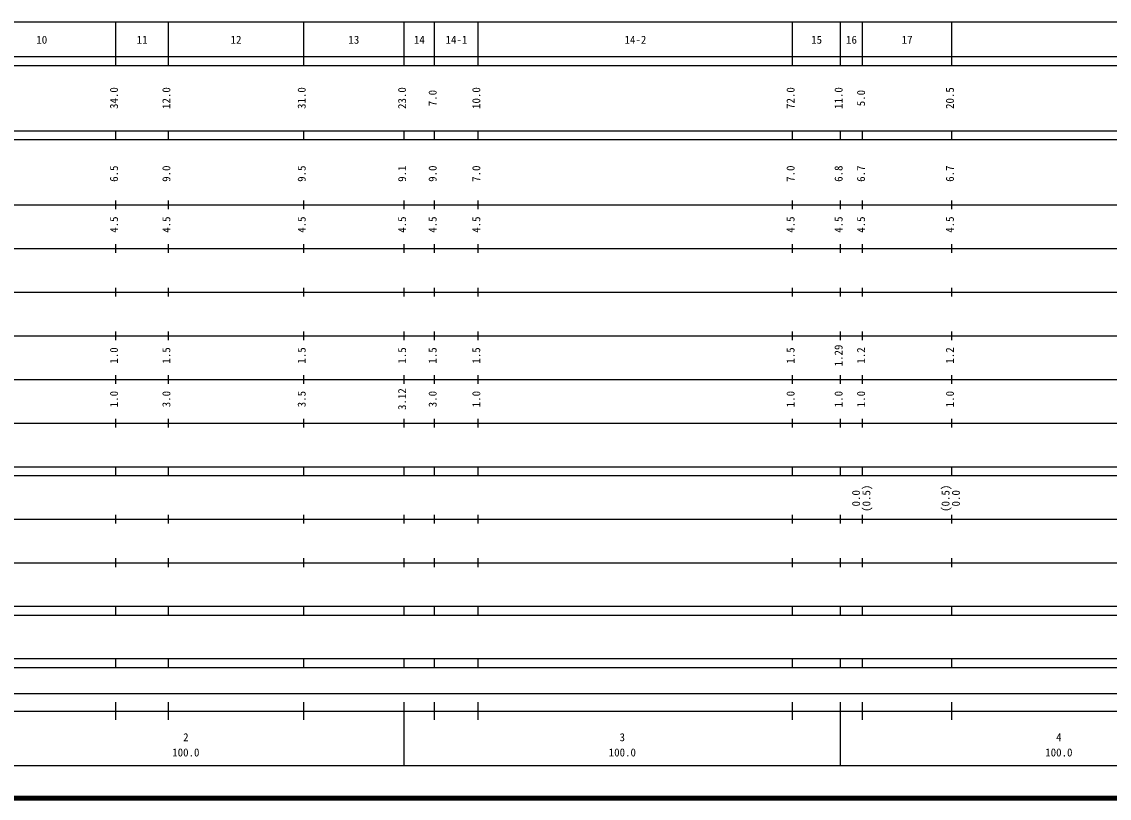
# Model space of a CAD drawing. Units: millimetres on the paper, enlarged 1000 times. Extents: x 40000 to 680000, y 20000 to 380000.
# Drawn here: x 180414 to 429547, y 20000 to 198000 of the extents above; entities that cross this region are included whole.
import ezdxf
from ezdxf.enums import TextEntityAlignment as Align

# ---------------------------------------------------------------- set-up
doc = ezdxf.new("R2010")
doc.units = ezdxf.units.MM
doc.header["$LTSCALE"] = 1000
doc.layers.add('M-TTL', color=2, linetype='Continuous', lineweight=140)
doc.layers.add('M-TTL-BAND', color=7, linetype='Continuous', lineweight=25)
doc.styles.add('ＭＳ ゴシック', font='')
doc.styles.get('ＭＳ ゴシック').set_extended_font_data('MS Gothic')

msp = doc.modelspace()

# ---------------------------------------------------------------- linework, layer by layer
at = {"layer": 'M-TTL'}
msp.add_line((40000, 20000), (680000, 20000), dxfattribs=at)
at = {"layer": 'M-TTL-BAND'}
for p, q in [((68000, 198000), (579000, 198000)), ((202000, 188000), (202000, 198000)), ((214000, 188000), (214000, 198000)), ((245000, 188000), (245000, 198000)), ((268000, 188000), (268000, 198000)), ((275000, 188000), (275000, 198000)), ((285000, 188000), (285000, 198000)), ((357000, 188000), (357000, 198000)), ((368000, 188000), (368000, 198000)), ((373000, 188000), (373000, 198000)), ((393500, 188000), (393500, 198000)), ((40000, 190000), (579000, 190000)), ((40000, 188000), (579000, 188000)), ((40000, 173000), (579000, 173000)), ((202000, 171000), (202000, 173000)), ((214000, 171000), (214000, 173000)), ((245000, 171000), (245000, 173000)), ((268000, 171000), (268000, 173000)), ((275000, 171000), (275000, 173000)), ((285000, 171000), (285000, 173000)), ((357000, 171000), (357000, 173000)), ((368000, 171000), (368000, 173000)), ((373000, 171000), (373000, 173000)), ((393500, 171000), (393500, 173000)), ((40000, 171000), (579000, 171000)), ((202000, 155000), (202000, 157000)), ((214000, 155000), (214000, 157000)), ((245000, 155000), (245000, 157000)), ((268000, 155000), (268000, 157000)), ((275000, 155000), (275000, 157000)), ((285000, 155000), (285000, 157000)), ((357000, 155000), (357000, 157000)), ((368000, 155000), (368000, 157000)), ((373000, 155000), (373000, 157000)), ((393500, 155000), (393500, 157000)), ((40000, 156000), (579000, 156000)), ((202000, 145000), (202000, 147000)), ((214000, 145000), (214000, 147000)), ((245000, 145000), (245000, 147000)), ((268000, 145000), (268000, 147000)), ((275000, 145000), (275000, 147000)), ((285000, 145000), (285000, 147000)), ((357000, 145000), (357000, 147000)), ((368000, 145000), (368000, 147000)), ((373000, 145000), (373000, 147000)), ((393500, 145000), (393500, 147000)), ((46000, 146000), (579000, 146000)), ((52000, 136000), (579000, 136000)), ((202000, 135000), (202000, 137000)), ((214000, 135000), (214000, 137000)), ((245000, 135000), (245000, 137000)), ((268000, 135000), (268000, 137000)), ((275000, 135000), (275000, 137000)), ((285000, 135000), (285000, 137000)), ((357000, 135000), (357000, 137000)), ((368000, 135000), (368000, 137000)), ((373000, 135000), (373000, 137000)), ((393500, 135000), (393500, 137000)), ((46000, 126000), (579000, 126000)), ((202000, 125000), (202000, 127000)), ((214000, 125000), (214000, 127000)), ((245000, 125000), (245000, 127000)), ((268000, 125000), (268000, 127000)), ((275000, 125000), (275000, 127000)), ((285000, 125000), (285000, 127000)), ((357000, 125000), (357000, 127000)), ((368000, 125000), (368000, 127000)), ((373000, 125000), (373000, 127000)), ((393500, 125000), (393500, 127000)), ((52000, 116000), (579000, 116000)), ((202000, 115000), (202000, 117000)), ((214000, 115000), (214000, 117000)), ((245000, 115000), (245000, 117000)), ((268000, 115000), (268000, 117000)), ((275000, 115000), (275000, 117000)), ((285000, 115000), (285000, 117000)), ((357000, 115000), (357000, 117000)), ((368000, 115000), (368000, 117000)), ((373000, 115000), (373000, 117000)), ((393500, 115000), (393500, 117000)), ((46000, 106000), (579000, 106000)), ((202000, 105000), (202000, 107000)), ((214000, 105000), (214000, 107000)), ((245000, 105000), (245000, 107000)), ((268000, 105000), (268000, 107000)), ((275000, 105000), (275000, 107000)), ((285000, 105000), (285000, 107000)), ((357000, 105000), (357000, 107000)), ((368000, 105000), (368000, 107000)), ((373000, 105000), (373000, 107000)), ((393500, 105000), (393500, 107000)), ((40000, 96000), (579000, 96000)), ((202000, 94000), (202000, 96000)), ((214000, 94000), (214000, 96000)), ((245000, 94000), (245000, 96000)), ((268000, 94000), (268000, 96000)), ((275000, 94000), (275000, 96000)), ((285000, 94000), (285000, 96000)), ((357000, 94000), (357000, 96000)), ((368000, 94000), (368000, 96000)), ((373000, 94000), (373000, 96000)), ((393500, 94000), (393500, 96000)), ((40000, 94000), (579000, 94000)), ((202000, 83000), (202000, 85000)), ((214000, 83000), (214000, 85000)), ((245000, 83000), (245000, 85000)), ((268000, 83000), (268000, 85000)), ((275000, 83000), (275000, 85000)), ((285000, 83000), (285000, 85000)), ((357000, 83000), (357000, 85000)), ((368000, 83000), (368000, 85000)), ((373000, 83000), (373000, 85000)), ((393500, 83000), (393500, 85000)), ((49000, 84000), (579000, 84000)), ((202000, 73000), (202000, 75000)), ((214000, 73000), (214000, 75000)), ((245000, 73000), (245000, 75000)), ((268000, 73000), (268000, 75000)), ((275000, 73000), (275000, 75000)), ((285000, 73000), (285000, 75000)), ((357000, 73000), (357000, 75000)), ((368000, 73000), (368000, 75000)), ((373000, 73000), (373000, 75000)), ((393500, 73000), (393500, 75000)), ((40000, 74000), (579000, 74000)), ((40000, 64000), (579000, 64000)), ((202000, 62000), (202000, 64000)), ((214000, 62000), (214000, 64000)), ((245000, 62000), (245000, 64000)), ((268000, 62000), (268000, 64000)), ((275000, 62000), (275000, 64000)), ((285000, 62000), (285000, 64000)), ((357000, 62000), (357000, 64000)), ((368000, 62000), (368000, 64000)), ((373000, 62000), (373000, 64000)), ((393500, 62000), (393500, 64000)), ((40000, 62000), (579000, 62000)), ((40000, 52000), (579000, 52000)), ((40000, 50000), (579000, 50000)), ((202000, 50000), (202000, 52000)), ((214000, 50000), (214000, 52000)), ((245000, 50000), (245000, 52000)), ((268000, 50000), (268000, 52000)), ((275000, 50000), (275000, 52000)), ((285000, 50000), (285000, 52000)), ((357000, 50000), (357000, 52000)), ((368000, 50000), (368000, 52000)), ((373000, 50000), (373000, 52000)), ((393500, 50000), (393500, 52000)), ((71000, 44000), (565000, 44000)), ((40000, 40000), (579000, 40000)), ((202000, 38000), (202000, 42000)), ((214000, 38000), (214000, 42000)), ((245000, 38000), (245000, 42000)), ((268000, 27500), (268000, 42000)), ((275000, 38000), (275000, 42000)), ((285000, 38000), (285000, 42000)), ((357000, 38000), (357000, 42000)), ((368000, 27500), (368000, 42000)), ((373000, 38000), (373000, 42000)), ((393500, 38000), (393500, 42000)), ((68000, 27500), (579000, 27500))]:
    msp.add_line(p, q, dxfattribs=at)

# ---------------------------------------------------------------- texts
at = {"layer": 'M-TTL-BAND', "style": 'ＭＳ ゴシック'}
for s, p in [('10', (185000, 192405)), ('11', (208000, 192405)), ('12', (229500, 192405)), ('13', (256500, 192405)), ('14', (271500, 192405)), ('14-1', (280000, 192405)), ('14-2', (321000, 192405)), ('15', (362500, 192405)), ('16', (370500, 192405)), ('17', (383250, 192405)), ('2', (218000, 32523)), ('3', (318000, 32523)), ('4', (418000, 32523)), ('100.0', (218000, 29033)), ('100.0', (318000, 29033)), ('100.0', (418000, 29033))]:
    msp.add_text(s, height=1833, dxfattribs=at).set_placement(p, align=Align.BOTTOM_CENTER)
for s, p in [('34.0', (203000, 180500)), ('12.0', (215000, 180500)), ('31.0', (246000, 180500)), ('23.0', (269000, 180500)), ('7.0', (276000, 180500)), ('10.0', (286000, 180500)), ('72.0', (358000, 180500)), ('11.0', (369000, 180500)), ('5.0', (374141, 180500)), ('20.5', (394500, 180500)), ('6.5', (203000, 163174)), ('9.0', (215000, 163174)), ('9.5', (246000, 163174)), ('9.1', (269000, 163174)), ('9.0', (276000, 163174)), ('7.0', (286000, 163174)), ('7.0', (358000, 163174)), ('6.8', (369000, 163174)), ('6.7', (374141, 163174)), ('6.7', (394500, 163174)), ('4.5', (203000, 151500)), ('4.5', (215000, 151500)), ('4.5', (246000, 151500)), ('4.5', (269000, 151500)), ('4.5', (276000, 151500)), ('4.5', (286000, 151500)), ('4.5', (358000, 151500)), ('4.5', (369000, 151500)), ('4.5', (374141, 151500)), ('4.5', (394500, 151500)), ('1.0', (203000, 121500)), ('1.5', (215000, 121500)), ('1.5', (246000, 121500)), ('1.5', (269000, 121500)), ('1.5', (276000, 121500)), ('1.5', (286000, 121500)), ('1.5', (358000, 121500)), ('1.29', (369000, 121500)), ('1.2', (374141, 121500)), ('1.2', (394500, 121500)), ('1.0', (203000, 111500)), ('3.0', (215000, 111500)), ('3.5', (246000, 111500)), ('3.12', (269000, 111500)), ('3.0', (276000, 111500)), ('1.0', (286000, 111500)), ('1.0', (358000, 111500)), ('1.0', (369000, 111500)), ('1.0', (374141, 111500)), ('1.0', (394500, 111500)), ('0.0', (373000, 88764)), ('(0.5)', (375370, 88764)), ('(0.5)', (393500, 88764)), ('0.0', (395870, 88764))]:
    msp.add_text(s, height=1833, rotation=90, dxfattribs=at).set_placement(p, align=Align.BOTTOM_CENTER)

doc.saveas('drawing.dxf')
